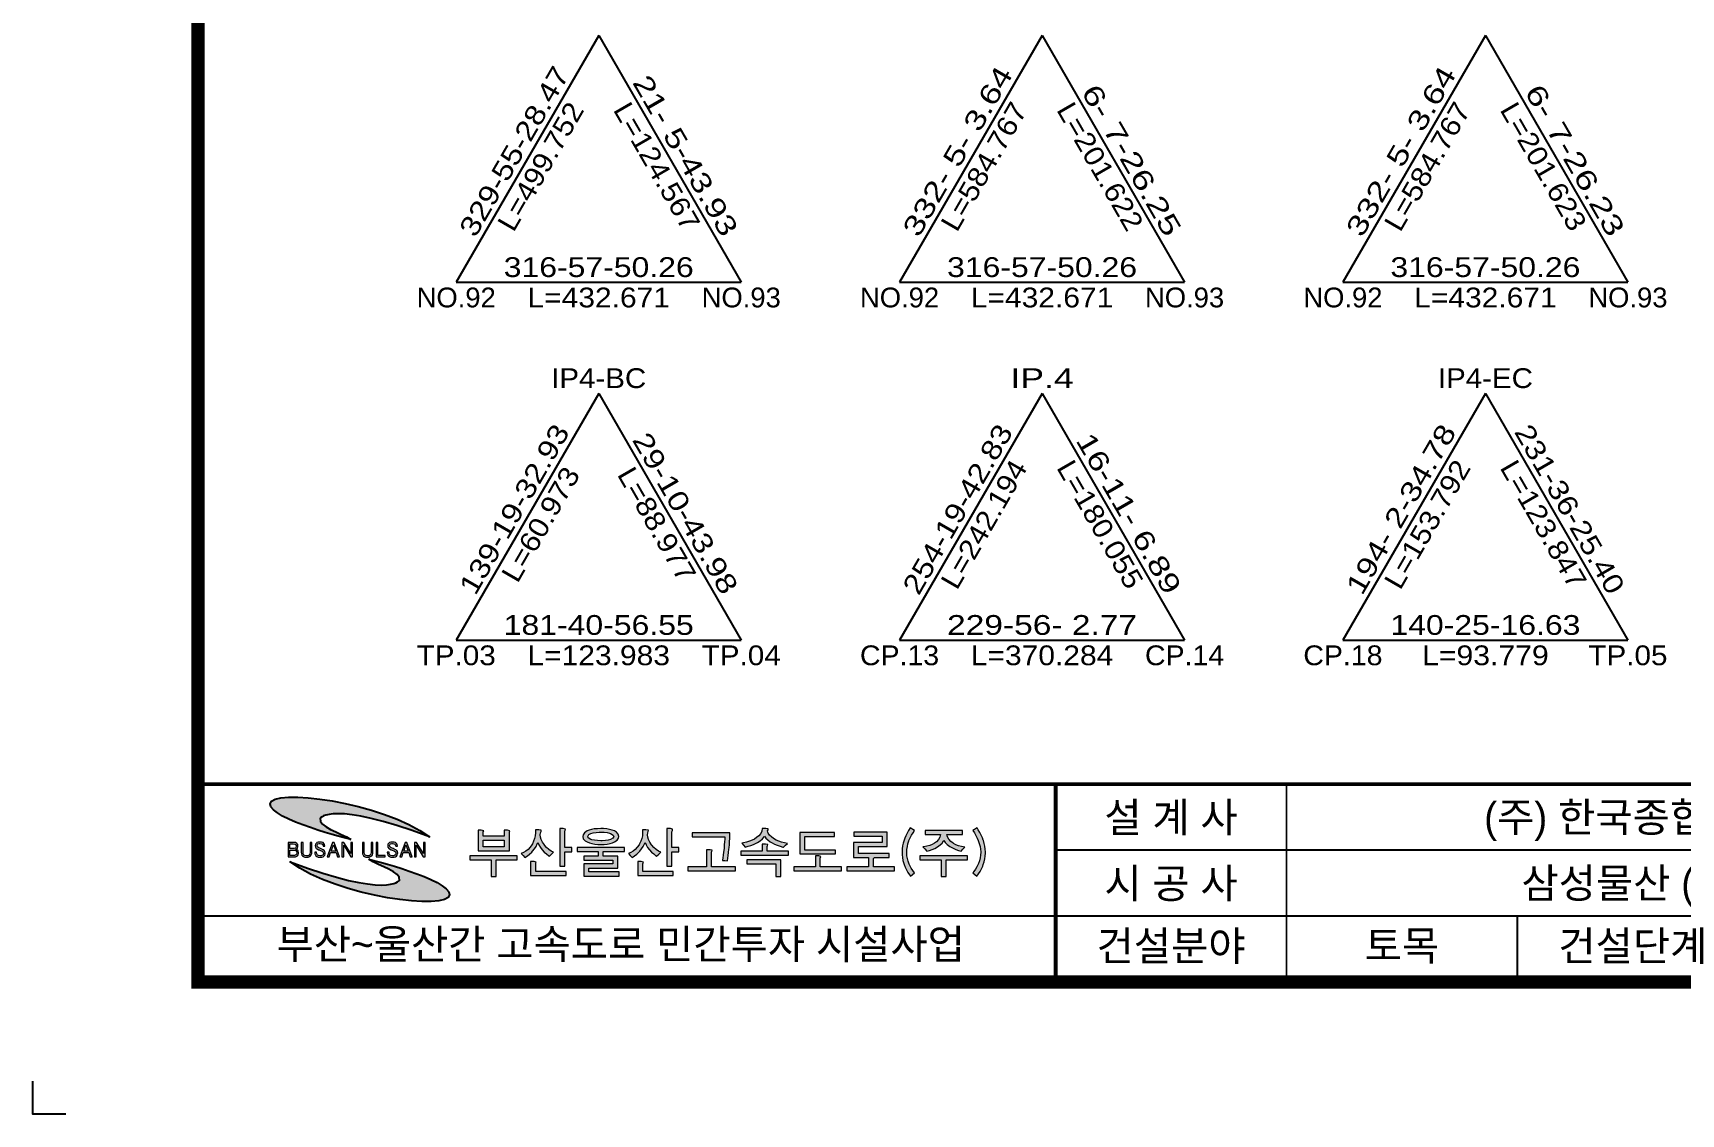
# Model space of a CAD drawing. Extents: x 224102 to 224943, y 224653 to 225247.
# Drawn here: x 224101.5 to 224351.3, y 224652.6 to 224816.4 of the extents above; entities that cross this region are included whole.
import ezdxf
from ezdxf.enums import TextEntityAlignment as Align

# ---------------------------------------------------------------- set-up
doc = ezdxf.new("R2010")
doc.units = 0
doc.header["$LTSCALE"] = 10
doc.header["$MEASUREMENT"] = 0
doc.layers.get('0').update_dxf_attribs({"linetype": 'CONTINUOUS'})
for name, color, linetype in [('CA-LEAL', 1, 'CONTINUOUS'), ('CA-LEAT', 3, 'CONTINUOUS'), ('CX-BORD', 3, 'CONTINUOUS'), ('CX-BORD-LIN1', 4, 'CONTINUOUS'), ('CX-BORD-LIN2', 3, 'CONTINUOUS'), ('CX-BORD-TEX2', 7, 'CONTINUOUS'), ('CX-BORD-TEX3', 6, 'CONTINUOUS'), ('CX-MISC', 2, 'CONTINUOUS')]:
    doc.layers.add(name, color=color, linetype=linetype)
doc.styles.get("Standard").update_dxf_attribs({"font": 'Dotum.ttf'})
doc.styles.add('TB_TEXT', font='Dotum.ttf')
doc.styles.add('TB_WBTXT', font='Dotum.ttf')
doc.styles.add('TB_WMTXT', font='Dotum.ttf')

# ---------------------------------------------------------------- blocks, each defined once
blk = doc.blocks.new('CXGLOGO-EX흑백1')
h = blk.add_hatch(color=74)
edge = h.paths.add_edge_path()
edge.add_spline(control_points=[(3.24, 1.49), (1.67, 2.6), (-1.78, 3.37), (-1.38, 4.71), (-1.38, 4.71), (-1.38, 4.71), (0.38, 7.51), (15.15, 1.88), (15.15, 1.88), (8, 7.3), (-8.94, 9.33), (-8.99, 6.91), (-8.99, 6.91), (-9.03, 4.5), (3.24, 1.49), (3.24, 1.49)], knot_values=[0, 0, 0, 0, 0.25, 0.25, 0.25, 0.25, 0.5, 0.5, 0.5, 0.5, 0.75, 0.75, 0.75, 0.75, 1, 1, 1, 1], degree=3, periodic=0)
h = blk.add_hatch(color=256)
h.paths.add_polyline_path([(63.25, -2.21), (67.68, -2.21), (67.68, -4.14), (68.44, -4.14), (68.44, -1.6), (63.25, -1.6)])
h.paths.add_polyline_path([(74.44, -1.23), (74.5, -1.07), (74.18, -0.99), (73.66, -0.99), (73.66, -2.67), (70.41, -2.67), (70.41, -3.28), (77.61, -3.28), (77.61, -2.67), (74.41, -2.67), (74.41, -1.3)])
h.paths.add_polyline_path([(93.49, -1.61), (96.71, -1.61), (96.71, -0.99), (89.51, -0.99), (89.51, -1.61), (92.73, -1.61), (92.73, -4.14), (93.49, -4.14)])
h.paths.add_polyline_path([(98.53, -1.72), (98.37, -2.14), (98.33, -2.24), (98.14, -2.64), (97.91, -3.02), (97.66, -3.37), (97.51, -3.56), (98.15, -4.08), (98.41, -3.72), (98.64, -3.35), (98.84, -2.96), (99.02, -2.55), (99.1, -2.3), (99.23, -1.88), (99.33, -1.44), (99.4, -1.01), (99.43, -0.57), (99.43, -0.39), (99.41, 0.03), (99.35, 0.47), (99.26, 0.9), (99.13, 1.34), (99.11, 1.39), (98.97, 1.77), (98.79, 2.15), (98.58, 2.55), (98.35, 2.95), (98.16, 3.25), (97.51, 2.85), (97.76, 2.5), (97.99, 2.12), (98.19, 1.72), (98.35, 1.32), (98.51, 0.88), (98.62, 0.44), (98.69, 0.02), (98.72, -0.4), (98.72, -0.42), (98.7, -0.86), (98.63, -1.29)])
h.paths.add_polyline_path([(93.89, 1.53), (93.7, 1.9), (93.59, 2.25), (95.94, 2.25), (95.94, 2.86), (90.28, 2.86), (90.28, 2.25), (92.65, 2.25), (92.53, 1.84), (92.33, 1.47), (92.04, 1.16), (91.73, 0.92), (91.38, 0.74), (91, 0.59), (90.57, 0.47), (90.09, 0.38), (89.95, 0.36), (90.26, 0.07), (90.53, -0.26), (90.95, -0.16), (91.37, -0.02), (91.77, 0.15), (92.15, 0.37), (92.57, 0.66), (92.88, 0.96), (93.09, 1.27), (93.11, 1.32), (93.33, 1.02), (93.63, 0.73), (94.03, 0.44), (94.15, 0.37), (94.54, 0.16), (94.94, -0.02), (95.35, -0.17), (95.77, -0.28), (96, 0.01), (96.29, 0.32), (95.8, 0.42), (95.36, 0.55), (94.97, 0.7), (94.62, 0.88), (94.53, 0.93), (94.17, 1.21)])
h.paths.add_polyline_path([(86.94, -1.7), (87.06, -2.13), (87.12, -2.3), (87.28, -2.72), (87.46, -3.12), (87.67, -3.51), (87.91, -3.88), (88.06, -4.08), (88.71, -3.56), (88.44, -3.21), (88.2, -2.85), (87.98, -2.45), (87.89, -2.24), (87.73, -1.81), (87.61, -1.38), (87.54, -0.96), (87.51, -0.52), (87.51, -0.42), (87.53, -0.01), (87.6, 0.42), (87.7, 0.86), (87.85, 1.3), (87.85, 1.32), (88.03, 1.74), (88.24, 2.13), (88.46, 2.51), (88.71, 2.85), (88.05, 3.25), (87.8, 2.85), (87.57, 2.45), (87.37, 2.06), (87.21, 1.67), (87.1, 1.39), (86.97, 0.95), (86.88, 0.52), (86.82, 0.08), (86.8, -0.35), (86.8, -0.39), (86.81, -0.83), (86.86, -1.26)])
h.paths.add_polyline_path([(79.45, 1.02), (79.45, -1.26), (81.7, -1.26), (81.7, -2.67), (78.45, -2.67), (78.45, -3.28), (85.65, -3.28), (85.65, -2.67), (82.45, -2.67), (82.45, -1.49), (82.46, -1.45), (82.49, -1.41), (82.54, -1.33), (82.55, -1.26), (84.84, -1.26), (84.84, -0.65), (80.21, -0.65), (80.21, 0.42), (84.56, 0.42), (84.56, 2.62), (79.47, 2.62), (79.47, 2), (83.8, 2), (83.8, 1.02)])
h.paths.add_polyline_path([(76.55, 2.56), (71.31, 2.56), (71.31, -0.7), (76.71, -0.7), (76.71, -0.1), (72.08, -0.1), (72.08, 1.94), (76.55, 1.94)])
h.paths.add_polyline_path([(66.12, 0.8), (65.59, 0.8), (65.59, -0.3), (62.37, -0.3), (62.37, -0.9), (69.57, -0.9), (69.57, -0.3), (66.36, -0.3), (66.36, 0.47), (66.39, 0.55), (66.45, 0.71)])
h.paths.add_polyline_path([(66.51, 3.1), (66.13, 3.15), (65.62, 3.15), (65.55, 2.77), (65.38, 2.41), (65.1, 2.07), (64.75, 1.78), (64.42, 1.56), (64.06, 1.38), (63.66, 1.22), (63.23, 1.08), (62.77, 0.98), (62.49, 0.94), (62.76, 0.65), (63.01, 0.34), (63.46, 0.46), (63.9, 0.59), (64.3, 0.74), (64.68, 0.92), (64.87, 1.02), (65.3, 1.3), (65.63, 1.59), (65.88, 1.89), (65.96, 2.01), (66.16, 1.71), (66.45, 1.42), (66.83, 1.14), (67.1, 0.98), (67.47, 0.78), (67.87, 0.62), (68.3, 0.47), (68.73, 0.35), (68.84, 0.33), (69.11, 0.62), (69.42, 0.91), (68.98, 0.98), (68.55, 1.09), (68.14, 1.24), (67.74, 1.41), (67.49, 1.55), (67.05, 1.83), (66.72, 2.14), (66.5, 2.44), (66.43, 2.62), (66.42, 2.8), (66.49, 2.95)])
h.paths.add_polyline_path([(41.14, 1.3), (40.63, 1.32), (40.18, 1.37), (39.79, 1.46), (39.64, 1.51), (39.23, 1.76), (39.15, 1.95), (39.32, 2.24), (39.64, 2.4), (39.99, 2.5), (40.41, 2.56), (40.9, 2.59), (41.14, 2.6), (41.65, 2.58), (42.1, 2.53), (42.48, 2.44), (42.62, 2.4), (43.03, 2.16), (43.12, 1.95), (42.94, 1.67), (42.62, 1.51), (42.27, 1.41), (41.85, 1.34), (41.36, 1.3)], flags=16)
h.paths.add_polyline_path([(41.55, 3.14), (41.14, 3.15), (40.62, 3.13), (40.15, 3.09), (39.72, 3.01), (39.35, 2.9), (39.08, 2.79), (38.67, 2.52), (38.44, 2.21), (38.39, 1.95), (38.48, 1.6), (38.76, 1.31), (39.08, 1.12), (39.42, 0.98), (39.8, 0.87), (40.23, 0.8), (40.71, 0.76), (41.14, 0.75), (41.65, 0.76), (42.12, 0.81), (42.54, 0.89), (42.92, 1), (43.19, 1.12), (43.6, 1.39), (43.83, 1.7), (43.88, 1.95), (43.79, 2.3), (43.51, 2.6), (43.19, 2.79), (42.85, 2.92), (42.47, 3.03), (42.03, 3.1)])
h.paths.add_polyline_path([(47.59, -1.92), (47.27, -1.84), (46.75, -1.84), (46.75, -3.95), (52.12, -3.95), (52.12, -3.34), (47.52, -3.34), (47.52, -2.2), (47.52, -2.14), (47.55, -2.09)])
h.paths.add_polyline_path([(31.34, -1.92), (31.02, -1.84), (30.5, -1.84), (30.5, -3.95), (35.87, -3.95), (35.87, -3.34), (31.27, -3.34), (31.27, -2.2), (31.27, -2.14), (31.29, -2.09)])
h.paths.add_polyline_path([(42.94, -1.66), (42.94, -2.22), (38.57, -2.22), (38.57, -4.04), (43.94, -4.04), (43.94, -3.43), (39.33, -3.43), (39.33, -2.84), (43.7, -2.84), (43.7, -1.05), (41.51, -1.05), (41.51, -0.34), (44.73, -0.34), (44.73, 0.27), (37.53, 0.27), (37.53, -0.34), (40.75, -0.34), (40.75, -1.05), (38.57, -1.05), (38.57, -1.66)])
h.paths.add_polyline_path([(21.28, -0.99), (21.28, -1.61), (24.5, -1.61), (24.5, -4.14), (25.26, -4.14), (25.26, -1.61), (28.48, -1.61), (28.48, -0.99)])
h.paths.add_polyline_path([(51.7, 3.15), (51.16, 3.15), (51.16, -2.53), (51.92, -2.53), (51.92, -0.36), (52.98, -0.36), (52.98, 0.26), (51.92, 0.26), (51.92, 2.67), (51.94, 2.77), (51.98, 2.87), (52.02, 3.07)])
h.paths.add_polyline_path([(48.36, 2.89), (47.98, 2.94), (47.48, 2.94), (47.48, 2.49), (47.44, 2.06), (47.35, 1.64), (47.2, 1.23), (47.01, 0.84), (46.93, 0.69), (46.66, 0.31), (46.37, -0.01), (46.04, -0.29), (45.68, -0.5), (45.32, -0.65), (45.61, -0.92), (45.89, -1.23), (46.26, -0.98), (46.6, -0.71), (46.92, -0.41), (47.04, -0.28), (47.33, 0.08), (47.57, 0.45), (47.76, 0.83), (47.84, 1.05), (48.01, 0.66), (48.24, 0.28), (48.51, -0.08), (48.82, -0.41), (49.15, -0.7), (49.5, -0.96), (49.6, -1.02), (49.91, -0.72), (50.23, -0.43), (49.86, -0.27), (49.51, -0.04), (49.19, 0.26), (48.87, 0.62), (48.84, 0.66), (48.57, 1.07), (48.37, 1.48), (48.26, 1.87), (48.22, 2.19), (48.25, 2.48), (48.33, 2.7)])
h.paths.add_polyline_path([(35.45, 3.15), (34.91, 3.15), (34.91, -2.53), (35.67, -2.53), (35.67, -0.36), (36.73, -0.36), (36.73, 0.26), (35.67, 0.26), (35.67, 2.67), (35.69, 2.77), (35.73, 2.87), (35.77, 3.07)])
h.paths.add_polyline_path([(32.11, 2.89), (31.73, 2.94), (31.23, 2.94), (31.23, 2.49), (31.19, 2.06), (31.09, 1.64), (30.95, 1.23), (30.76, 0.84), (30.68, 0.69), (30.41, 0.31), (30.12, -0.01), (29.79, -0.29), (29.43, -0.5), (29.07, -0.65), (29.36, -0.92), (29.64, -1.23), (30.01, -0.98), (30.35, -0.71), (30.67, -0.41), (30.79, -0.28), (31.08, 0.08), (31.32, 0.45), (31.51, 0.83), (31.59, 1.05), (31.76, 0.66), (31.99, 0.28), (32.26, -0.08), (32.57, -0.41), (32.89, -0.7), (33.25, -0.96), (33.35, -1.02), (33.65, -0.72), (33.97, -0.43), (33.61, -0.27), (33.26, -0.04), (32.93, 0.26), (32.62, 0.62), (32.59, 0.66), (32.32, 1.07), (32.12, 1.48), (32.01, 1.87), (31.97, 2.19), (32, 2.48), (32.08, 2.7)])
h.paths.add_polyline_path([(26.51, 1.39), (26.51, 0.4), (23.29, 0.4), (23.29, 1.39)], flags=16)
h.paths.add_polyline_path([(27.32, 2.66), (27.37, 2.83), (27, 2.91), (26.51, 2.91), (26.51, 2), (23.29, 2), (23.29, 2.58), (23.3, 2.62), (23.33, 2.67), (23.39, 2.83), (22.99, 2.91), (22.53, 2.91), (22.53, -0.21), (27.28, -0.21), (27.28, 2.56), (27.29, 2.62)])
h.paths.add_polyline_path([(58, -0.14), (57.69, -0.06), (57.16, -0.06), (57.16, -2.67), (54.33, -2.67), (54.33, -3.28), (61.53, -3.28), (61.53, -2.67), (57.92, -2.67), (57.92, -0.45), (57.92, -0.39), (57.96, -0.32)])
h.paths.add_polyline_path([(60.7, 2.5), (55.01, 2.5), (55.01, 1.88), (59.93, 1.88), (59.93, 1.55), (59.9, 1.14), (59.86, 0.66), (59.82, 0.12), (59.76, -0.41), (59.7, -0.88), (59.65, -1.29), (59.59, -1.65), (59.59, -1.67), (59.95, -1.69), (60.35, -1.73), (60.41, -1.34), (60.46, -0.92), (60.51, -0.47), (60.56, 0.01), (60.58, 0.23), (60.62, 0.71), (60.65, 1.18), (60.67, 1.62), (60.69, 2.04), (60.7, 2.45)])
h = blk.add_hatch(color=256)
h.paths.add_polyline_path([(11.6, 0.69), (11.94, -0.26), (11.26, -0.26)], flags=16)
h.paths.add_polyline_path([(12.25, -1.14), (12.54, -1.14), (11.73, 1.06), (11.48, 1.06), (10.67, -1.14), (10.96, -1.14), (11.18, -0.49), (12.02, -0.49)])
h.paths.add_polyline_path([(1.54, -1.14), (0.73, 1.06), (0.48, 1.06), (-0.33, -1.14), (-0.04, -1.14), (0.19, -0.49), (1.03, -0.49), (1.25, -1.14)])
h.paths.add_polyline_path([(1.9, -1.14), (2.17, -1.14), (2.17, 0.61), (3.23, -1.14), (3.52, -1.14), (3.52, 1.06), (3.25, 1.06), (3.25, -0.65), (2.21, 1.06), (1.9, 1.06)])
h.paths.add_polyline_path([(5.3, -0.69), (5.27, -0.48), (5.27, 1.06), (5, 1.06), (5, -0.45), (5.03, -0.7), (5.1, -0.9), (5.16, -0.98), (5.32, -1.1), (5.52, -1.17), (5.77, -1.2), (5.79, -1.2), (6.04, -1.17), (6.25, -1.1), (6.41, -1), (6.41, -0.99), (6.53, -0.82), (6.59, -0.61), (6.6, -0.45), (6.6, 1.06), (6.33, 1.06), (6.33, -0.46), (6.29, -0.7), (6.19, -0.86), (6.01, -0.96), (5.79, -0.98), (5.55, -0.94), (5.4, -0.86)])
h.paths.add_polyline_path([(7.36, 1.06), (7.09, 1.06), (7.09, -1.14), (8.47, -1.14), (8.47, -0.93), (7.36, -0.93)])
h.paths.add_polyline_path([(10.02, 1.02), (9.81, 1.08), (9.56, 1.11), (9.56, 1.11), (9.3, 1.08), (9.1, 1.02), (9.01, 0.95), (8.88, 0.78), (8.84, 0.56), (8.84, 0.54), (8.88, 0.31), (9, 0.15), (9.13, 0.06), (9.37, -0.05), (9.48, -0.09), (9.53, -0.11), (9.76, -0.21), (9.83, -0.25), (10, -0.36), (10.06, -0.48), (10.08, -0.62), (10.02, -0.84), (9.94, -0.9), (9.76, -0.97), (9.57, -0.98), (9.32, -0.94), (9.17, -0.86), (9.07, -0.7), (9.04, -0.45), (8.77, -0.45), (8.8, -0.69), (8.87, -0.89), (8.94, -0.99), (9.1, -1.1), (9.31, -1.17), (9.56, -1.2), (9.57, -1.2), (9.84, -1.17), (10.04, -1.12), (10.15, -1.05), (10.28, -0.89), (10.34, -0.68), (10.35, -0.58), (10.32, -0.35), (10.21, -0.18), (10.18, -0.16), (10.05, -0.07), (9.82, 0.03), (9.65, 0.11), (9.38, 0.22), (9.22, 0.31), (9.21, 0.32), (9.13, 0.51), (9.13, 0.57), (9.2, 0.78), (9.25, 0.82), (9.45, 0.89), (9.55, 0.9), (9.78, 0.85), (9.9, 0.77), (10.02, 0.59), (10.05, 0.47), (10.32, 0.47), (10.28, 0.71), (10.17, 0.89), (10.17, 0.9)])
h.paths.add_polyline_path([(12.89, -1.14), (13.16, -1.14), (13.16, 0.61), (14.23, -1.14), (14.52, -1.14), (14.52, 1.06), (14.24, 1.06), (14.24, -0.65), (13.2, 1.06), (12.89, 1.06)])
h.paths.add_polyline_path([(0.27, -0.26), (0.61, 0.69), (0.95, -0.26)], flags=16)
h.paths.add_polyline_path([(-5.98, 0.11), (-5.98, 0.84), (-5.48, 0.84), (-5.24, 0.81), (-5.13, 0.75), (-5.04, 0.57), (-5.04, 0.49), (-5.09, 0.27), (-5.16, 0.19), (-5.34, 0.12), (-5.5, 0.11)], flags=16)
h.paths.add_polyline_path([(-5.98, -0.93), (-5.98, -0.1), (-5.44, -0.1), (-5.2, -0.13), (-5.1, -0.17), (-4.98, -0.33), (-4.96, -0.52), (-5.01, -0.75), (-5.09, -0.85), (-5.27, -0.92), (-5.44, -0.93)], flags=16)
h.paths.add_polyline_path([(-5.12, 1.02), (-5.35, 1.06), (-5.4, 1.06), (-6.25, 1.06), (-6.25, -1.14), (-5.37, -1.14), (-5.12, -1.12), (-4.92, -1.05), (-4.85, -0.99), (-4.74, -0.83), (-4.69, -0.61), (-4.68, -0.52), (-4.72, -0.28), (-4.81, -0.13), (-4.98, 0), (-5.07, 0.03), (-4.88, 0.15), (-4.85, 0.19), (-4.77, 0.39), (-4.76, 0.5), (-4.8, 0.72), (-4.92, 0.9), (-4.94, 0.91)])
h.paths.add_polyline_path([(-3.97, -0.69), (-3.99, -0.48), (-3.99, 1.06), (-4.26, 1.06), (-4.26, -0.45), (-4.24, -0.7), (-4.16, -0.9), (-4.1, -0.98), (-3.95, -1.1), (-3.74, -1.17), (-3.49, -1.2), (-3.48, -1.2), (-3.22, -1.17), (-3.01, -1.1), (-2.86, -1), (-2.85, -0.99), (-2.74, -0.82), (-2.68, -0.61), (-2.66, -0.45), (-2.66, 1.06), (-2.94, 1.06), (-2.94, -0.46), (-2.97, -0.7), (-3.08, -0.86), (-3.26, -0.96), (-3.47, -0.98), (-3.72, -0.94), (-3.87, -0.86)])
h.paths.add_polyline_path([(-0.83, 0.9), (-0.97, 1.02), (-1.18, 1.08), (-1.44, 1.11), (-1.69, 1.08), (-1.89, 1.02), (-1.98, 0.95), (-2.11, 0.78), (-2.16, 0.56), (-2.16, 0.54), (-2.12, 0.31), (-2, 0.15), (-1.86, 0.06), (-1.63, -0.05), (-1.52, -0.09), (-1.47, -0.11), (-1.24, -0.21), (-1.17, -0.25), (-1, -0.36), (-0.93, -0.48), (-0.92, -0.62), (-0.97, -0.84), (-1.05, -0.9), (-1.23, -0.97), (-1.42, -0.98), (-1.67, -0.94), (-1.82, -0.86), (-1.92, -0.7), (-1.96, -0.45), (-2.22, -0.45), (-2.2, -0.69), (-2.12, -0.89), (-2.05, -0.99), (-1.89, -1.1), (-1.69, -1.17), (-1.43, -1.2), (-1.42, -1.2), (-1.16, -1.17), (-0.96, -1.12), (-0.85, -1.05), (-0.71, -0.89), (-0.65, -0.68), (-0.64, -0.58), (-0.68, -0.35), (-0.79, -0.18), (-0.81, -0.16), (-0.95, -0.07), (-1.17, 0.03), (-1.35, 0.11), (-1.61, 0.22), (-1.77, 0.31), (-1.78, 0.32), (-1.86, 0.51), (-1.86, 0.57), (-1.79, 0.78), (-1.74, 0.82), (-1.55, 0.89), (-1.44, 0.9), (-1.22, 0.85), (-1.09, 0.77), (-0.97, 0.59), (-0.95, 0.47), (-0.68, 0.47), (-0.72, 0.71), (-0.82, 0.89)])
h = blk.add_hatch(color=142)
edge = h.paths.add_edge_path()
edge.add_spline(control_points=[(5.98, -1.49), (7.55, -2.6), (11, -3.37), (10.6, -4.71), (10.6, -4.71), (10.6, -4.71), (8.84, -7.51), (-5.93, -1.88), (-5.93, -1.88), (1.22, -7.3), (18.17, -9.33), (18.21, -6.91), (18.21, -6.91), (18.25, -4.5), (5.98, -1.49), (5.98, -1.49)], knot_values=[0, 0, 0, 0, 0.25, 0.25, 0.25, 0.25, 0.5, 0.5, 0.5, 0.5, 0.75, 0.75, 0.75, 0.75, 1, 1, 1, 1], degree=3, periodic=0)
at = {"lineweight": 0}
for points in [[(27.32, 2.66), (27.37, 2.83), (27, 2.91), (26.51, 2.91), (26.51, 2), (23.29, 2), (23.29, 2.58), (23.3, 2.62), (23.33, 2.67), (23.39, 2.83), (22.99, 2.91), (22.53, 2.91), (22.53, -0.21), (27.28, -0.21), (27.28, 2.56), (27.29, 2.62)], [(32.11, 2.89), (31.73, 2.94), (31.23, 2.94), (31.23, 2.49), (31.19, 2.06), (31.09, 1.64), (30.95, 1.23), (30.76, 0.84), (30.68, 0.69), (30.41, 0.31), (30.12, -0.01), (29.79, -0.29), (29.43, -0.5), (29.07, -0.65), (29.36, -0.92), (29.64, -1.23), (30.01, -0.98), (30.35, -0.71), (30.67, -0.41), (30.79, -0.28), (31.08, 0.08), (31.32, 0.45), (31.51, 0.83), (31.59, 1.05), (31.76, 0.66), (31.99, 0.28), (32.26, -0.08), (32.57, -0.41), (32.89, -0.7), (33.25, -0.96), (33.35, -1.02), (33.65, -0.72), (33.97, -0.43), (33.61, -0.27), (33.26, -0.04), (32.93, 0.26), (32.62, 0.62), (32.59, 0.66), (32.32, 1.07), (32.12, 1.48), (32.01, 1.87), (31.97, 2.19), (32, 2.48), (32.08, 2.7)], [(35.45, 3.15), (34.91, 3.15), (34.91, -2.53), (35.67, -2.53), (35.67, -0.36), (36.73, -0.36), (36.73, 0.26), (35.67, 0.26), (35.67, 2.67), (35.69, 2.77), (35.73, 2.87), (35.77, 3.07)], [(41.55, 3.14), (41.14, 3.15), (40.62, 3.13), (40.15, 3.09), (39.72, 3.01), (39.35, 2.9), (39.08, 2.79), (38.67, 2.52), (38.44, 2.21), (38.39, 1.95), (38.48, 1.6), (38.76, 1.31), (39.08, 1.12), (39.42, 0.98), (39.8, 0.87), (40.23, 0.8), (40.71, 0.76), (41.14, 0.75), (41.65, 0.76), (42.12, 0.81), (42.54, 0.89), (42.92, 1), (43.19, 1.12), (43.6, 1.39), (43.83, 1.7), (43.88, 1.95), (43.79, 2.3), (43.51, 2.6), (43.19, 2.79), (42.85, 2.92), (42.47, 3.03), (42.03, 3.1)], [(41.14, 1.3), (40.63, 1.32), (40.18, 1.37), (39.79, 1.46), (39.64, 1.51), (39.23, 1.76), (39.15, 1.95), (39.32, 2.24), (39.64, 2.4), (39.99, 2.5), (40.41, 2.56), (40.9, 2.59), (41.14, 2.6), (41.65, 2.58), (42.1, 2.53), (42.48, 2.44), (42.62, 2.4), (43.03, 2.16), (43.12, 1.95), (42.94, 1.67), (42.62, 1.51), (42.27, 1.41), (41.85, 1.34), (41.36, 1.3)], [(48.36, 2.89), (47.98, 2.94), (47.48, 2.94), (47.48, 2.49), (47.44, 2.06), (47.35, 1.64), (47.2, 1.23), (47.01, 0.84), (46.93, 0.69), (46.66, 0.31), (46.37, -0.01), (46.04, -0.29), (45.68, -0.5), (45.32, -0.65), (45.61, -0.92), (45.89, -1.23), (46.26, -0.98), (46.6, -0.71), (46.92, -0.41), (47.04, -0.28), (47.33, 0.08), (47.57, 0.45), (47.76, 0.83), (47.84, 1.05), (48.01, 0.66), (48.24, 0.28), (48.51, -0.08), (48.82, -0.41), (49.15, -0.7), (49.5, -0.96), (49.6, -1.02), (49.91, -0.72), (50.23, -0.43), (49.86, -0.27), (49.51, -0.04), (49.19, 0.26), (48.87, 0.62), (48.84, 0.66), (48.57, 1.07), (48.37, 1.48), (48.26, 1.87), (48.22, 2.19), (48.25, 2.48), (48.33, 2.7)], [(51.7, 3.15), (51.16, 3.15), (51.16, -2.53), (51.92, -2.53), (51.92, -0.36), (52.98, -0.36), (52.98, 0.26), (51.92, 0.26), (51.92, 2.67), (51.94, 2.77), (51.98, 2.87), (52.02, 3.07)], [(60.7, 2.5), (55.01, 2.5), (55.01, 1.88), (59.93, 1.88), (59.93, 1.55), (59.9, 1.14), (59.86, 0.66), (59.82, 0.12), (59.76, -0.41), (59.7, -0.88), (59.65, -1.29), (59.59, -1.65), (59.59, -1.67), (59.95, -1.69), (60.35, -1.73), (60.41, -1.34), (60.46, -0.92), (60.51, -0.47), (60.56, 0.01), (60.58, 0.23), (60.62, 0.71), (60.65, 1.18), (60.67, 1.62), (60.69, 2.04), (60.7, 2.45)], [(66.51, 3.1), (66.13, 3.15), (65.62, 3.15), (65.55, 2.77), (65.38, 2.41), (65.1, 2.07), (64.75, 1.78), (64.42, 1.56), (64.06, 1.38), (63.66, 1.22), (63.23, 1.08), (62.77, 0.98), (62.49, 0.94), (62.76, 0.65), (63.01, 0.34), (63.46, 0.46), (63.9, 0.59), (64.3, 0.74), (64.68, 0.92), (64.87, 1.02), (65.3, 1.3), (65.63, 1.59), (65.88, 1.89), (65.96, 2.01), (66.16, 1.71), (66.45, 1.42), (66.83, 1.14), (67.1, 0.98), (67.47, 0.78), (67.87, 0.62), (68.3, 0.47), (68.73, 0.35), (68.84, 0.33), (69.11, 0.62), (69.42, 0.91), (68.98, 0.98), (68.55, 1.09), (68.14, 1.24), (67.74, 1.41), (67.49, 1.55), (67.05, 1.83), (66.72, 2.14), (66.5, 2.44), (66.43, 2.62), (66.42, 2.8), (66.49, 2.95)], [(76.55, 2.56), (71.31, 2.56), (71.31, -0.7), (76.71, -0.7), (76.71, -0.1), (72.08, -0.1), (72.08, 1.94), (76.55, 1.94)], [(79.45, 1.02), (79.45, -1.26), (81.7, -1.26), (81.7, -2.67), (78.45, -2.67), (78.45, -3.28), (85.65, -3.28), (85.65, -2.67), (82.45, -2.67), (82.45, -1.49), (82.46, -1.45), (82.49, -1.41), (82.54, -1.33), (82.55, -1.26), (84.84, -1.26), (84.84, -0.65), (80.21, -0.65), (80.21, 0.42), (84.56, 0.42), (84.56, 2.62), (79.47, 2.62), (79.47, 2), (83.8, 2), (83.8, 1.02)], [(86.94, -1.7), (87.06, -2.13), (87.12, -2.3), (87.28, -2.72), (87.46, -3.12), (87.67, -3.51), (87.91, -3.88), (88.06, -4.08), (88.71, -3.56), (88.44, -3.21), (88.2, -2.85), (87.98, -2.45), (87.89, -2.24), (87.73, -1.81), (87.61, -1.38), (87.54, -0.96), (87.51, -0.52), (87.51, -0.42), (87.53, -0.01), (87.6, 0.42), (87.7, 0.86), (87.85, 1.3), (87.85, 1.32), (88.03, 1.74), (88.24, 2.13), (88.46, 2.51), (88.71, 2.85), (88.05, 3.25), (87.8, 2.85), (87.57, 2.45), (87.37, 2.06), (87.21, 1.67), (87.1, 1.39), (86.97, 0.95), (86.88, 0.52), (86.82, 0.08), (86.8, -0.35), (86.8, -0.39), (86.81, -0.83), (86.86, -1.26)], [(93.89, 1.53), (93.7, 1.9), (93.59, 2.25), (95.94, 2.25), (95.94, 2.86), (90.28, 2.86), (90.28, 2.25), (92.65, 2.25), (92.53, 1.84), (92.33, 1.47), (92.04, 1.16), (91.73, 0.92), (91.38, 0.74), (91, 0.59), (90.57, 0.47), (90.09, 0.38), (89.95, 0.36), (90.26, 0.07), (90.53, -0.26), (90.95, -0.16), (91.37, -0.02), (91.77, 0.15), (92.15, 0.37), (92.57, 0.66), (92.88, 0.96), (93.09, 1.27), (93.11, 1.32), (93.33, 1.02), (93.63, 0.73), (94.03, 0.44), (94.15, 0.37), (94.54, 0.16), (94.94, -0.02), (95.35, -0.17), (95.77, -0.28), (96, 0.01), (96.29, 0.32), (95.8, 0.42), (95.36, 0.55), (94.97, 0.7), (94.62, 0.88), (94.53, 0.93), (94.17, 1.21)], [(98.53, -1.72), (98.37, -2.14), (98.33, -2.24), (98.14, -2.64), (97.91, -3.02), (97.66, -3.37), (97.51, -3.56), (98.15, -4.08), (98.41, -3.72), (98.64, -3.35), (98.84, -2.96), (99.02, -2.55), (99.1, -2.3), (99.23, -1.88), (99.33, -1.44), (99.4, -1.01), (99.43, -0.57), (99.43, -0.39), (99.41, 0.03), (99.35, 0.47), (99.26, 0.9), (99.13, 1.34), (99.11, 1.39), (98.97, 1.77), (98.79, 2.15), (98.58, 2.55), (98.35, 2.95), (98.16, 3.25), (97.51, 2.85), (97.76, 2.5), (97.99, 2.12), (98.19, 1.72), (98.35, 1.32), (98.51, 0.88), (98.62, 0.44), (98.69, 0.02), (98.72, -0.4), (98.72, -0.42), (98.7, -0.86), (98.63, -1.29)], [(-5.12, 1.02), (-5.35, 1.06), (-5.4, 1.06), (-6.25, 1.06), (-6.25, -1.14), (-5.37, -1.14), (-5.12, -1.12), (-4.92, -1.05), (-4.85, -0.99), (-4.74, -0.83), (-4.69, -0.61), (-4.68, -0.52), (-4.72, -0.28), (-4.81, -0.13), (-4.98, 0), (-5.07, 0.03), (-4.88, 0.15), (-4.85, 0.19), (-4.77, 0.39), (-4.76, 0.5), (-4.8, 0.72), (-4.92, 0.9), (-4.94, 0.91)], [(-5.98, 0.11), (-5.98, 0.84), (-5.48, 0.84), (-5.24, 0.81), (-5.13, 0.75), (-5.04, 0.57), (-5.04, 0.49), (-5.09, 0.27), (-5.16, 0.19), (-5.34, 0.12), (-5.5, 0.11)], [(-3.97, -0.69), (-3.99, -0.48), (-3.99, 1.06), (-4.26, 1.06), (-4.26, -0.45), (-4.24, -0.7), (-4.16, -0.9), (-4.1, -0.98), (-3.95, -1.1), (-3.74, -1.17), (-3.49, -1.2), (-3.48, -1.2), (-3.22, -1.17), (-3.01, -1.1), (-2.86, -1), (-2.85, -0.99), (-2.74, -0.82), (-2.68, -0.61), (-2.66, -0.45), (-2.66, 1.06), (-2.94, 1.06), (-2.94, -0.46), (-2.97, -0.7), (-3.08, -0.86), (-3.26, -0.96), (-3.47, -0.98), (-3.72, -0.94), (-3.87, -0.86)], [(-0.83, 0.9), (-0.97, 1.02), (-1.18, 1.08), (-1.44, 1.11), (-1.69, 1.08), (-1.89, 1.02), (-1.98, 0.95), (-2.11, 0.78), (-2.16, 0.56), (-2.16, 0.54), (-2.12, 0.31), (-2, 0.15), (-1.86, 0.06), (-1.63, -0.05), (-1.52, -0.09), (-1.47, -0.11), (-1.24, -0.21), (-1.17, -0.25), (-1, -0.36), (-0.93, -0.48), (-0.92, -0.62), (-0.97, -0.84), (-1.05, -0.9), (-1.23, -0.97), (-1.42, -0.98), (-1.67, -0.94), (-1.82, -0.86), (-1.92, -0.7), (-1.96, -0.45), (-1.96, -0.45), (-2.22, -0.45), (-2.2, -0.69), (-2.12, -0.89), (-2.05, -0.99), (-1.89, -1.1), (-1.69, -1.17), (-1.43, -1.2), (-1.42, -1.2), (-1.16, -1.17), (-0.96, -1.12), (-0.85, -1.05), (-0.71, -0.89), (-0.65, -0.68), (-0.64, -0.58), (-0.68, -0.35), (-0.79, -0.18), (-0.81, -0.16), (-0.95, -0.07), (-1.17, 0.03), (-1.35, 0.11), (-1.61, 0.22), (-1.77, 0.31), (-1.78, 0.32), (-1.86, 0.51), (-1.86, 0.57), (-1.79, 0.78), (-1.74, 0.82), (-1.55, 0.89), (-1.44, 0.9), (-1.22, 0.85), (-1.09, 0.77), (-0.97, 0.59), (-0.95, 0.47), (-0.68, 0.47), (-0.72, 0.71), (-0.82, 0.89)], [(1.54, -1.14), (0.73, 1.06), (0.48, 1.06), (-0.33, -1.14), (-0.04, -1.14), (0.19, -0.49), (1.03, -0.49), (1.25, -1.14)], [(0.27, -0.26), (0.61, 0.69), (0.95, -0.26)], [(1.9, -1.14), (2.17, -1.14), (2.17, 0.61), (3.23, -1.14), (3.52, -1.14), (3.52, 1.06), (3.25, 1.06), (3.25, -0.65), (2.21, 1.06), (1.9, 1.06)], [(5.3, -0.69), (5.27, -0.48), (5.27, 1.06), (5, 1.06), (5, -0.45), (5.03, -0.7), (5.1, -0.9), (5.16, -0.98), (5.32, -1.1), (5.52, -1.17), (5.77, -1.2), (5.79, -1.2), (6.04, -1.17), (6.25, -1.1), (6.41, -1), (6.41, -0.99), (6.53, -0.82), (6.59, -0.61), (6.6, -0.45), (6.6, 1.06), (6.33, 1.06), (6.33, -0.46), (6.29, -0.7), (6.19, -0.86), (6.01, -0.96), (5.79, -0.98), (5.55, -0.94), (5.4, -0.86)], [(7.36, 1.06), (7.09, 1.06), (7.09, -1.14), (8.47, -1.14), (8.47, -0.93), (7.36, -0.93)], [(10.02, 1.02), (9.81, 1.08), (9.56, 1.11), (9.56, 1.11), (9.3, 1.08), (9.1, 1.02), (9.01, 0.95), (8.88, 0.78), (8.84, 0.56), (8.84, 0.54), (8.88, 0.31), (9, 0.15), (9.13, 0.06), (9.37, -0.05), (9.48, -0.09), (9.53, -0.11), (9.76, -0.21), (9.83, -0.25), (10, -0.36), (10.06, -0.48), (10.08, -0.62), (10.02, -0.84), (9.94, -0.9), (9.76, -0.97), (9.57, -0.98), (9.32, -0.94), (9.17, -0.86), (9.07, -0.7), (9.04, -0.45), (9.04, -0.45), (8.77, -0.45), (8.8, -0.69), (8.87, -0.89), (8.94, -0.99), (9.1, -1.1), (9.31, -1.17), (9.56, -1.2), (9.57, -1.2), (9.84, -1.17), (10.04, -1.12), (10.15, -1.05), (10.28, -0.89), (10.34, -0.68), (10.35, -0.58), (10.32, -0.35), (10.21, -0.18), (10.18, -0.16), (10.05, -0.07), (9.82, 0.03), (9.65, 0.11), (9.38, 0.22), (9.22, 0.31), (9.21, 0.32), (9.13, 0.51), (9.13, 0.57), (9.2, 0.78), (9.25, 0.82), (9.45, 0.89), (9.55, 0.9), (9.78, 0.85), (9.9, 0.77), (10.02, 0.59), (10.05, 0.47), (10.32, 0.47), (10.28, 0.71), (10.17, 0.89), (10.17, 0.9)], [(12.25, -1.14), (12.54, -1.14), (11.73, 1.06), (11.48, 1.06), (10.67, -1.14), (10.96, -1.14), (11.18, -0.49), (12.02, -0.49)], [(11.6, 0.69), (11.94, -0.26), (11.26, -0.26)], [(12.89, -1.14), (13.16, -1.14), (13.16, 0.61), (14.23, -1.14), (14.52, -1.14), (14.52, 1.06), (14.24, 1.06), (14.24, -0.65), (13.2, 1.06), (12.89, 1.06)], [(26.51, 1.39), (26.51, 0.4), (23.29, 0.4), (23.29, 1.39)], [(42.94, -1.66), (42.94, -2.22), (38.57, -2.22), (38.57, -4.04), (43.94, -4.04), (43.94, -3.43), (39.33, -3.43), (39.33, -2.84), (43.7, -2.84), (43.7, -1.05), (41.51, -1.05), (41.51, -0.34), (44.73, -0.34), (44.73, 0.27), (37.53, 0.27), (37.53, -0.34), (40.75, -0.34), (40.75, -1.05), (38.57, -1.05), (38.57, -1.66)], [(66.12, 0.8), (65.59, 0.8), (65.59, -0.3), (62.37, -0.3), (62.37, -0.9), (69.57, -0.9), (69.57, -0.3), (66.36, -0.3), (66.36, 0.47), (66.39, 0.55), (66.45, 0.71)], [(-5.98, -0.93), (-5.98, -0.1), (-5.44, -0.1), (-5.2, -0.13), (-5.1, -0.17), (-4.98, -0.33), (-4.96, -0.52), (-5.01, -0.75), (-5.09, -0.85), (-5.27, -0.92), (-5.44, -0.93)], [(21.28, -0.99), (21.28, -1.61), (24.5, -1.61), (24.5, -4.14), (25.26, -4.14), (25.26, -1.61), (28.48, -1.61), (28.48, -0.99)], [(31.34, -1.92), (31.02, -1.84), (30.5, -1.84), (30.5, -3.95), (35.87, -3.95), (35.87, -3.34), (31.27, -3.34), (31.27, -2.2), (31.27, -2.14), (31.29, -2.09)], [(47.59, -1.92), (47.27, -1.84), (46.75, -1.84), (46.75, -3.95), (52.12, -3.95), (52.12, -3.34), (47.52, -3.34), (47.52, -2.2), (47.52, -2.14), (47.55, -2.09)], [(58, -0.14), (57.69, -0.06), (57.16, -0.06), (57.16, -2.67), (54.33, -2.67), (54.33, -3.28), (61.53, -3.28), (61.53, -2.67), (57.92, -2.67), (57.92, -0.45), (57.92, -0.39), (57.96, -0.32)], [(63.25, -2.21), (67.68, -2.21), (67.68, -4.14), (68.44, -4.14), (68.44, -1.6), (63.25, -1.6)], [(74.44, -1.23), (74.5, -1.07), (74.18, -0.99), (73.66, -0.99), (73.66, -2.67), (70.41, -2.67), (70.41, -3.28), (77.61, -3.28), (77.61, -2.67), (74.41, -2.67), (74.41, -1.3)], [(93.49, -1.61), (96.71, -1.61), (96.71, -0.99), (89.51, -0.99), (89.51, -1.61), (92.73, -1.61), (92.73, -4.14), (93.49, -4.14)]]:
    blk.add_lwpolyline(points, close=True, dxfattribs=at)
blk.add_lwpolyline([(-1.44, 1.11), (-1.44, 1.11)], dxfattribs=at)
at = {"color": 74}
blk.add_open_spline([(3.24, 1.49), (1.67, 2.6), (-1.78, 3.37), (-1.38, 4.71), (-1.38, 4.71), (-1.38, 4.71), (0.38, 7.51), (15.15, 1.88), (15.15, 1.88), (8, 7.3), (-8.94, 9.33), (-8.99, 6.91), (-8.99, 6.91), (-9.03, 4.5), (3.24, 1.49), (3.24, 1.49)], degree=3, knots=[0, 0, 0, 0, 0.25, 0.25, 0.25, 0.25, 0.5, 0.5, 0.5, 0.5, 0.75, 0.75, 0.75, 0.75, 1, 1, 1, 1], dxfattribs=at)
at = {"color": 142}
blk.add_open_spline([(5.98, -1.49), (7.55, -2.6), (11, -3.37), (10.6, -4.71), (10.6, -4.71), (10.6, -4.71), (8.84, -7.51), (-5.93, -1.88), (-5.93, -1.88), (1.22, -7.3), (18.17, -9.33), (18.21, -6.91), (18.21, -6.91), (18.25, -4.5), (5.98, -1.49), (5.98, -1.49)], degree=3, knots=[0, 0, 0, 0, 0.25, 0.25, 0.25, 0.25, 0.5, 0.5, 0.5, 0.5, 0.75, 0.75, 0.75, 0.75, 1, 1, 1, 1], dxfattribs=at)
blk = doc.blocks.new('CXBLKA1-KHCA1')
at = {"layer": 'CX-BORD-LIN1', "const_width": 2}
blk.add_lwpolyline([(796, 0), (0, 0), (0, 554), (796, 554)], close=True, dxfattribs=at)
at = {"layer": 'CX-BORD-LIN1'}
for points, const_width in [([(796, 30), (0, 30)], 0.6), ([(130, 0), (130, 30)], 0.6), ([(165, 0), (165, 30)], 0.3)]:
    blk.add_lwpolyline(points, dxfattribs=dict(at, const_width=const_width))
at = {"layer": 'CX-BORD-LIN2', "const_width": 0.3}
for points in [[(270, 20), (130, 20)], [(270, 10), (0, 10)], [(200, 0), (200, 10)]]:
    blk.add_lwpolyline(points, dxfattribs=at)
at = {"layer": 'CX-MISC'}
blk.add_lwpolyline([(-20, -20), (-25, -20), (-25, -15)], dxfattribs=at)
blk.add_blockref('CXGLOGO-EX흑백1', (19.93, 20.12), dxfattribs=at)
at = {"layer": 'CX-BORD-LIN1', "style": 'TB_TEXT'}
for tag, height, p in [('TR_RNUM4', 3, (285.11, 26.64)), ('TR_RDAT4', 3.5, (317.5, 27)), ('TR_DGN4', 3.5, (459.12, 27)), ('TR_CHK4', 3.5, (499.12, 27)), ('TR_APP4', 3.5, (539.12, 27)), ('TR_RDAT3', 3.5, (317.5, 21)), ('TR_DGN3', 3.5, (459.12, 21)), ('TR_CHK3', 3.5, (499.12, 21)), ('TR_APP3', 3.5, (539.12, 21)), ('TR_RNUM3', 3, (285.11, 20.64)), ('TR_RNUM2', 3, (285.11, 14.64)), ('TR_RDAT2', 3.5, (317.5, 15)), ('TR_DGN2', 3.5, (459.12, 15)), ('TR_CHK2', 3.5, (499.12, 15)), ('TR_APP2', 3.5, (539.12, 15)), ('TR_RNUM1', 3, (285.11, 8.64)), ('TR_RDAT1', 3.5, (317.5, 9)), ('TR_DGN1', 3.5, (459.12, 9)), ('TR_CHK1', 3.5, (499.12, 9)), ('TR_APP1', 3.5, (539.12, 9))]:
    blk.add_attdef(tag, text='', height=height, dxfattribs=at).set_placement(p, align=Align.MIDDLE_CENTER)
for tag, p in [('TR_RCON4', (342.3, 27)), ('TR_RCON3', (342.3, 21)), ('TR_RCON2', (342.3, 15)), ('TR_RCON1', (342.3, 9))]:
    blk.add_attdef(tag, text='', height=3.5, dxfattribs=at).set_placement(p, align=Align.MIDDLE_LEFT)
at = {"layer": 'CX-BORD-LIN2', "style": 'TB_TEXT'}
blk.add_attdef('TD_VERSION', text='', height=3, rotation=90, dxfattribs=at).set_placement((800.5, 48.01), align=Align.MIDDLE_CENTER)
at = {"layer": 'CX-BORD-TEX2', "style": 'TB_WMTXT'}
for tag, height, p in [('TB_CNAME', 5, (15.34, 531.83)), ('TB_CSCOP', 4, (16.63, 523.83))]:
    blk.add_attdef(tag, text='', height=height, dxfattribs=at).set_placement(p, align=Align.BOTTOM_LEFT)
at = {"layer": 'CX-BORD-TEX2', "style": 'TB_WBTXT'}
for tag, height, p in [('TB_MTITIL', 10, (398, 533.33)), ('TB_STITL', 7, (398, 518.33))]:
    blk.add_attdef(tag, text='', height=height, dxfattribs=at).set_placement(p, align=Align.MIDDLE_CENTER)
at = {"layer": 'CX-BORD-TEX3', "style": 'TB_TEXT'}
for s, p in [('설 계 사', (147.5, 25)), ('시 공 사', (147.5, 15)), ('건설분야', (147.5, 5.53)), ('건설단계', (217.5, 5.53))]:
    blk.add_text(s, height=4.5, dxfattribs=at).set_placement(p, align=Align.MIDDLE)
for tag, height, p in [('TD_DCOMP', 4.5, (217.5, 25)), ('TD_CSECT', 4.5, (611, 25)), ('TD_DNAME_TOP', 4.5, (755, 25)), ('TD_DNAME_MAIN', 4.5, (755, 19.01)), ('TD_HSCAL', 4.5, (626.7, 15.24)), ('TD_VSCAL', 4.5, (655.78, 15.24)), ('TD_CCOMP', 4.5, (217.5, 15)), ('TD_DNAME_BOT', 3, (755, 13.65)), ('TD_CNAME', 4.5, (65, 5.75)), ('TD_FIELD', 4.5, (182.5, 5.53)), ('TD_CSTEP', 4.5, (253.24, 5.53)), ('TD_DWGCODE', 4.5, (641, 5.39)), ('TD_DWGNO', 4.5, (755, 5.39))]:
    blk.add_attdef(tag, text='', height=height, dxfattribs=at).set_placement(p, align=Align.MIDDLE_CENTER)
at = {"layer": 'CX-BORD-TEX3', "style": 'TB_TEXT', "width": 0.9}
blk.add_attdef('TD_CDIST', text='', height=4.5, dxfattribs=at).set_placement((656, 25), align=Align.MIDDLE_CENTER)

msp = doc.modelspace()

# ---------------------------------------------------------------- linework, layer by layer
at = {"layer": 'CA-LEAL', "linetype": 'Continuous'}
for p, q in [((224187.27, 224816.06), (224165.67, 224778.64)), ((224187.27, 224816.06), (224208.87, 224778.64)), ((224254.47, 224816.06), (224232.87, 224778.64)), ((224254.47, 224816.06), (224276.07, 224778.64)), ((224321.67, 224816.06), (224300.07, 224778.64)), ((224321.67, 224816.06), (224343.27, 224778.64)), ((224165.67, 224778.64), (224208.87, 224778.64)), ((224232.87, 224778.64), (224276.07, 224778.64)), ((224300.07, 224778.64), (224343.27, 224778.64)), ((224187.27, 224761.81), (224165.67, 224724.4)), ((224187.27, 224761.81), (224208.87, 224724.4)), ((224254.47, 224761.81), (224232.87, 224724.4)), ((224254.47, 224761.81), (224276.07, 224724.4)), ((224321.67, 224761.81), (224300.07, 224724.4)), ((224321.67, 224761.81), (224343.27, 224724.4)), ((224165.67, 224724.4), (224208.87, 224724.4)), ((224232.87, 224724.4), (224276.07, 224724.4)), ((224300.07, 224724.4), (224343.27, 224724.4))]:
    msp.add_line(p, q, dxfattribs=at)

# ---------------------------------------------------------------- block references
at = {"layer": 'CX-BORD'}
ref = msp.add_blockref('CXBLKA1-KHCA1', (224126.52, 224672.57), dxfattribs=at)
ref.add_attrib('TD_CNAME', '부산~울산간 고속도로 민간투자 시설사업', dxfattribs={"layer": 'CX-BORD-TEX3', "height": 4.5, "style": 'TB_TEXT'}).set_placement((224190.61, 224678.32), align=Align.MIDDLE_CENTER)
ref.add_attrib('TD_DCOMP', '(주) 한국종합기술', dxfattribs={"layer": 'CX-BORD-TEX3', "height": 4.5, "style": 'TB_TEXT'}).set_placement((224344.02, 224697.57), align=Align.MIDDLE_CENTER)
ref.add_attrib('TD_CCOMP', '삼성물산 (주)', dxfattribs={"layer": 'CX-BORD-TEX3', "height": 4.5, "style": 'TB_TEXT'}).set_placement((224344.02, 224687.57), align=Align.MIDDLE_CENTER)
ref.add_attrib('TD_FIELD', '토목', dxfattribs={"layer": 'CX-BORD-TEX3', "height": 4.5, "style": 'TB_TEXT'}).set_placement((224309.02, 224678.1), align=Align.MIDDLE_CENTER)

# ---------------------------------------------------------------- texts
at = {"layer": 'CA-LEAT'}
for s, rotation, width, p, p2 in [('329-55-28.47', 60, 1.015822, (224168.57, 224785.28), (224182.97, 224810.22)), ('332- 5- 3.64', 60, 1.096081, (224235.77, 224785.28), (224250.17, 224810.22)), ('332- 5- 3.64', 60, 1.096081, (224302.97, 224785.28), (224317.37, 224810.22)), (' 21- 5-43.93', 300, 1.096081, (224191.56, 224810.22), (224205.96, 224785.28)), ('  6- 7-26.25', 300, 1.141161, (224258.76, 224810.22), (224273.16, 224785.28)), ('  6- 7-26.23', 300, 1.141161, (224325.96, 224810.22), (224340.36, 224785.28)), ('L=499.752', 60, 1.036811, (224174.36, 224786.1), (224185.16, 224804.8)), ('L=124.567', 300, 1.036811, (224189.38, 224804.8), (224200.18, 224786.1)), ('L=584.767', 60, 1.036811, (224241.56, 224786.1), (224252.36, 224804.8)), ('L=201.622', 300, 1.036811, (224256.58, 224804.8), (224267.38, 224786.1)), ('L=584.767', 60, 1.036811, (224308.76, 224786.1), (224319.56, 224804.8)), ('L=201.623', 300, 1.036811, (224323.78, 224804.8), (224334.58, 224786.1)), ('139-19-32.93', 60, 1.015822, (224168.57, 224731.03), (224182.97, 224755.98)), (' 29-10-43.98', 300, 1.054426, (224191.56, 224755.98), (224205.96, 224731.03)), ('254-19-42.83', 60, 1.015822, (224235.77, 224731.03), (224250.17, 224755.98)), (' 16-11- 6.89', 300, 1.096081, (224258.76, 224755.98), (224273.16, 224731.03)), ('194- 2-34.78', 60, 1.054426, (224302.97, 224731.03), (224317.37, 224755.98)), ('231-36-25.40', 300, 1.015822, (224325.96, 224755.98), (224340.36, 224731.03)), ('L=60.973', 60, 1.043309, (224174.96, 224732.89), (224184.56, 224749.52)), ('L=88.977', 300, 1.043309, (224189.98, 224749.52), (224199.58, 224732.89)), ('L=242.194', 60, 1.036811, (224241.56, 224731.85), (224252.36, 224750.56)), ('L=180.055', 300, 1.036811, (224256.58, 224750.56), (224267.38, 224731.85)), ('L=153.792', 60, 1.036811, (224308.76, 224731.85), (224319.56, 224750.56)), ('L=123.847', 300, 1.036811, (224323.78, 224750.56), (224334.58, 224731.85))]:
    msp.add_text(s, height=3, rotation=rotation, dxfattribs=dict(at, width=width)).set_placement(p, p2, align=Align.FIT)
for s, width, p, p2 in [('316-57-50.26', 1.015822, (224172.87, 224779.44), (224201.67, 224779.44)), ('316-57-50.26', 1.015822, (224240.07, 224779.44), (224268.87, 224779.44)), ('316-57-50.26', 1.015822, (224307.27, 224779.44), (224336.07, 224779.44)), ('NO.92', 0.963399, (224159.67, 224774.84), (224171.67, 224774.84)), ('L=432.671', 1.036811, (224176.47, 224774.84), (224198.07, 224774.84)), ('NO.93', 0.963399, (224202.87, 224774.84), (224214.87, 224774.84)), ('NO.92', 0.963399, (224226.87, 224774.84), (224238.87, 224774.84)), ('L=432.671', 1.036811, (224243.67, 224774.84), (224265.27, 224774.84)), ('NO.93', 0.963399, (224270.07, 224774.84), (224282.07, 224774.84)), ('NO.92', 0.963399, (224294.07, 224774.84), (224306.07, 224774.84)), ('L=432.671', 1.036811, (224310.87, 224774.84), (224332.47, 224774.84)), ('NO.93', 0.963399, (224337.27, 224774.84), (224349.27, 224774.84)), ('IP4-BC', 0.994546, (224180.07, 224762.61), (224194.47, 224762.61)), ('IP.4', 1.239306, (224249.67, 224762.61), (224259.27, 224762.61)), ('IP4-EC', 1.009301, (224314.47, 224762.61), (224328.87, 224762.61)), ('181-40-56.55', 1.015822, (224172.87, 224725.2), (224201.67, 224725.2)), ('229-56- 2.77', 1.054426, (224240.07, 224725.2), (224268.87, 224725.2)), ('140-25-16.63', 1.015822, (224307.27, 224725.2), (224336.07, 224725.2)), ('TP.03', 1.040593, (224159.67, 224720.6), (224171.67, 224720.6)), ('L=123.983', 1.036811, (224176.47, 224720.6), (224198.07, 224720.6)), ('TP.04', 1.040593, (224202.87, 224720.6), (224214.87, 224720.6)), ('CP.13', 0.991258, (224226.87, 224720.6), (224238.87, 224720.6)), ('L=370.284', 1.036811, (224243.67, 224720.6), (224265.27, 224720.6)), ('CP.14', 0.991258, (224270.07, 224720.6), (224282.07, 224720.6)), ('CP.18', 0.991258, (224294.07, 224720.6), (224306.07, 224720.6)), ('L=93.779', 1.043309, (224312.07, 224720.6), (224331.27, 224720.6)), ('TP.05', 1.040593, (224337.27, 224720.6), (224349.27, 224720.6))]:
    msp.add_text(s, height=3, dxfattribs=dict(at, width=width)).set_placement(p, p2, align=Align.FIT)

doc.saveas('drawing.dxf')
